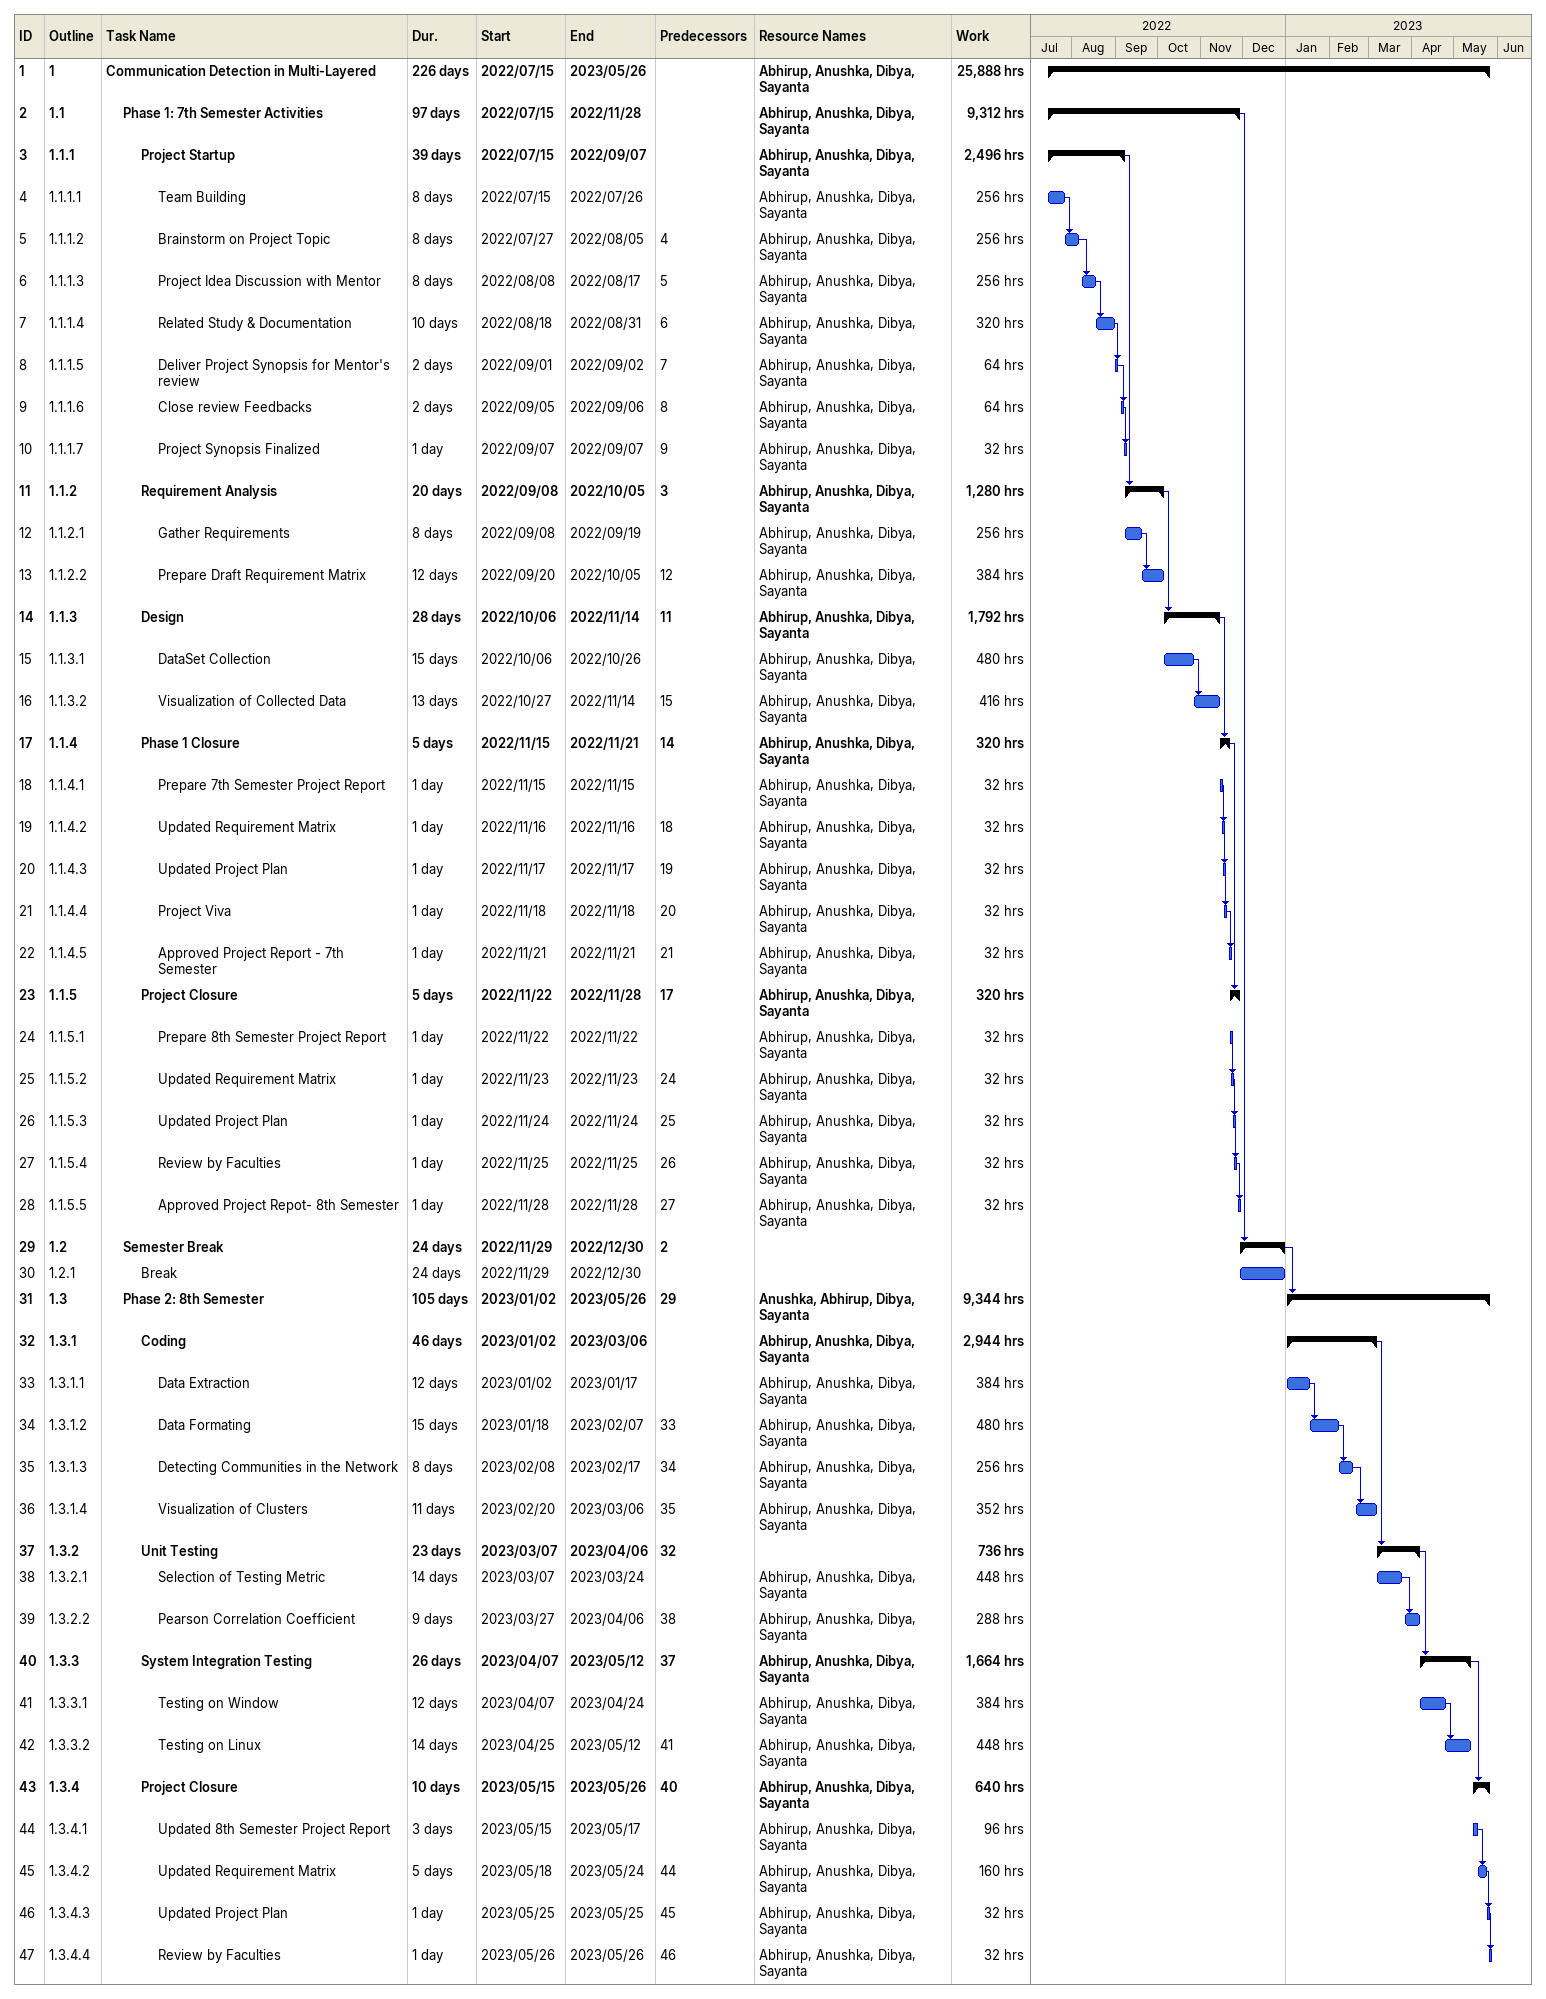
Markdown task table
| ID | WBS | Task | Duration | Start | Finish | Predecessors | Resources | Work (h) |
|---|---|---|---|---|---|---|---|---|
| 1 | 1 | **Communication Detection in Multi-Layered** | 226d | 2022-07-15 | 2023-05-26 |  | Abhirup, Anushka, Dibya, Sayanta | 25888 |
| 2 | 1.1 | **Phase 1: 7th Semester Activities** | 97d | 2022-07-15 | 2022-11-28 |  | Abhirup, Anushka, Dibya, Sayanta | 9312 |
| 3 | 1.1.1 | **Project Startup** | 39d | 2022-07-15 | 2022-09-07 |  | Abhirup, Anushka, Dibya, Sayanta | 2496 |
| 4 | 1.1.1.1 | Team Building | 8d | 2022-07-15 | 2022-07-26 |  | Abhirup, Anushka, Dibya, Sayanta | 256 |
| 5 | 1.1.1.2 | Brainstorm on Project Topic | 8d | 2022-07-27 | 2022-08-05 | 4 | Abhirup, Anushka, Dibya, Sayanta | 256 |
| 6 | 1.1.1.3 | Project Idea Discussion with Mentor | 8d | 2022-08-08 | 2022-08-17 | 5 | Abhirup, Anushka, Dibya, Sayanta | 256 |
| 7 | 1.1.1.4 | Related Study & Documentation | 10d | 2022-08-18 | 2022-08-31 | 6 | Abhirup, Anushka, Dibya, Sayanta | 320 |
| 8 | 1.1.1.5 | Deliver Project Synopsis for Mentor's review | 2d | 2022-09-01 | 2022-09-02 | 7 | Abhirup, Anushka, Dibya, Sayanta | 64 |
| 9 | 1.1.1.6 | Close review Feedbacks | 2d | 2022-09-05 | 2022-09-06 | 8 | Abhirup, Anushka, Dibya, Sayanta | 64 |
| 10 | 1.1.1.7 | Project Synopsis Finalized | 1d | 2022-09-07 | 2022-09-07 | 9 | Abhirup, Anushka, Dibya, Sayanta | 32 |
| 11 | 1.1.2 | **Requirement Analysis** | 20d | 2022-09-08 | 2022-10-05 | 3 | Abhirup, Anushka, Dibya, Sayanta | 1280 |
| 12 | 1.1.2.1 | Gather Requirements | 8d | 2022-09-08 | 2022-09-19 |  | Abhirup, Anushka, Dibya, Sayanta | 256 |
| 13 | 1.1.2.2 | Prepare Draft Requirement Matrix | 12d | 2022-09-20 | 2022-10-05 | 12 | Abhirup, Anushka, Dibya, Sayanta | 384 |
| 14 | 1.1.3 | **Design** | 28d | 2022-10-06 | 2022-11-14 | 11 | Abhirup, Anushka, Dibya, Sayanta | 1792 |
| 15 | 1.1.3.1 | DataSet Collection | 15d | 2022-10-06 | 2022-10-26 |  | Abhirup, Anushka, Dibya, Sayanta | 480 |
| 16 | 1.1.3.2 | Visualization of Collected Data | 13d | 2022-10-27 | 2022-11-14 | 15 | Abhirup, Anushka, Dibya, Sayanta | 416 |
| 17 | 1.1.4 | **Phase 1 Closure** | 5d | 2022-11-15 | 2022-11-21 | 14 | Abhirup, Anushka, Dibya, Sayanta | 320 |
| 18 | 1.1.4.1 | Prepare 7th Semester Project Report | 1d | 2022-11-15 | 2022-11-15 |  | Abhirup, Anushka, Dibya, Sayanta | 32 |
| 19 | 1.1.4.2 | Updated Requirement Matrix | 1d | 2022-11-16 | 2022-11-16 | 18 | Abhirup, Anushka, Dibya, Sayanta | 32 |
| 20 | 1.1.4.3 | Updated Project Plan | 1d | 2022-11-17 | 2022-11-17 | 19 | Abhirup, Anushka, Dibya, Sayanta | 32 |
| 21 | 1.1.4.4 | Project Viva | 1d | 2022-11-18 | 2022-11-18 | 20 | Abhirup, Anushka, Dibya, Sayanta | 32 |
| 22 | 1.1.4.5 | Approved Project Report - 7th Semester | 1d | 2022-11-21 | 2022-11-21 | 21 | Abhirup, Anushka, Dibya, Sayanta | 32 |
| 23 | 1.1.5 | **Project Closure** | 5d | 2022-11-22 | 2022-11-28 | 17 | Abhirup, Anushka, Dibya, Sayanta | 320 |
| 24 | 1.1.5.1 | Prepare 8th Semester Project Report | 1d | 2022-11-22 | 2022-11-22 |  | Abhirup, Anushka, Dibya, Sayanta | 32 |
| 25 | 1.1.5.2 | Updated Requirement Matrix | 1d | 2022-11-23 | 2022-11-23 | 24 | Abhirup, Anushka, Dibya, Sayanta | 32 |
| 26 | 1.1.5.3 | Updated Project Plan | 1d | 2022-11-24 | 2022-11-24 | 25 | Abhirup, Anushka, Dibya, Sayanta | 32 |
| 27 | 1.1.5.4 | Review by Faculties | 1d | 2022-11-25 | 2022-11-25 | 26 | Abhirup, Anushka, Dibya, Sayanta | 32 |
| 28 | 1.1.5.5 | Approved Project Repot- 8th Semester | 1d | 2022-11-28 | 2022-11-28 | 27 | Abhirup, Anushka, Dibya, Sayanta | 32 |
| 29 | 1.2 | **Semester Break** | 24d | 2022-11-29 | 2022-12-30 | 2 |  |  |
| 30 | 1.2.1 | Break | 24d | 2022-11-29 | 2022-12-30 |  |  |  |
| 31 | 1.3 | **Phase 2: 8th Semester** | 105d | 2023-01-02 | 2023-05-26 | 29 | Anushka, Abhirup, Dibya, Sayanta | 9344 |
| 32 | 1.3.1 | **Coding** | 46d | 2023-01-02 | 2023-03-06 |  | Abhirup, Anushka, Dibya, Sayanta | 2944 |
| 33 | 1.3.1.1 | Data Extraction | 12d | 2023-01-02 | 2023-01-17 |  | Abhirup, Anushka, Dibya, Sayanta | 384 |
| 34 | 1.3.1.2 | Data Formating | 15d | 2023-01-18 | 2023-02-07 | 33 | Abhirup, Anushka, Dibya, Sayanta | 480 |
| 35 | 1.3.1.3 | Detecting Communities in the Network | 8d | 2023-02-08 | 2023-02-17 | 34 | Abhirup, Anushka, Dibya, Sayanta | 256 |
| 36 | 1.3.1.4 | Visualization of Clusters | 11d | 2023-02-20 | 2023-03-06 | 35 | Abhirup, Anushka, Dibya, Sayanta | 352 |
| 37 | 1.3.2 | **Unit Testing** | 23d | 2023-03-07 | 2023-04-06 | 32 |  | 736 |
| 38 | 1.3.2.1 | Selection of Testing Metric | 14d | 2023-03-07 | 2023-03-24 |  | Abhirup, Anushka, Dibya, Sayanta | 448 |
| 39 | 1.3.2.2 | Pearson Correlation Coefficient | 9d | 2023-03-27 | 2023-04-06 | 38 | Abhirup, Anushka, Dibya, Sayanta | 288 |
| 40 | 1.3.3 | **System Integration Testing** | 26d | 2023-04-07 | 2023-05-12 | 37 | Abhirup, Anushka, Dibya, Sayanta | 1664 |
| 41 | 1.3.3.1 | Testing on Window | 12d | 2023-04-07 | 2023-04-24 |  | Abhirup, Anushka, Dibya, Sayanta | 384 |
| 42 | 1.3.3.2 | Testing on Linux | 14d | 2023-04-25 | 2023-05-12 | 41 | Abhirup, Anushka, Dibya, Sayanta | 448 |
| 43 | 1.3.4 | **Project Closure** | 10d | 2023-05-15 | 2023-05-26 | 40 | Abhirup, Anushka, Dibya, Sayanta | 640 |
| 44 | 1.3.4.1 | Updated 8th Semester Project Report | 3d | 2023-05-15 | 2023-05-17 |  | Abhirup, Anushka, Dibya, Sayanta | 96 |
| 45 | 1.3.4.2 | Updated Requirement Matrix | 5d | 2023-05-18 | 2023-05-24 | 44 | Abhirup, Anushka, Dibya, Sayanta | 160 |
| 46 | 1.3.4.3 | Updated Project Plan | 1d | 2023-05-25 | 2023-05-25 | 45 | Abhirup, Anushka, Dibya, Sayanta | 32 |
| 47 | 1.3.4.4 | Review by Faculties | 1d | 2023-05-26 | 2023-05-26 | 46 | Abhirup, Anushka, Dibya, Sayanta | 32 |
